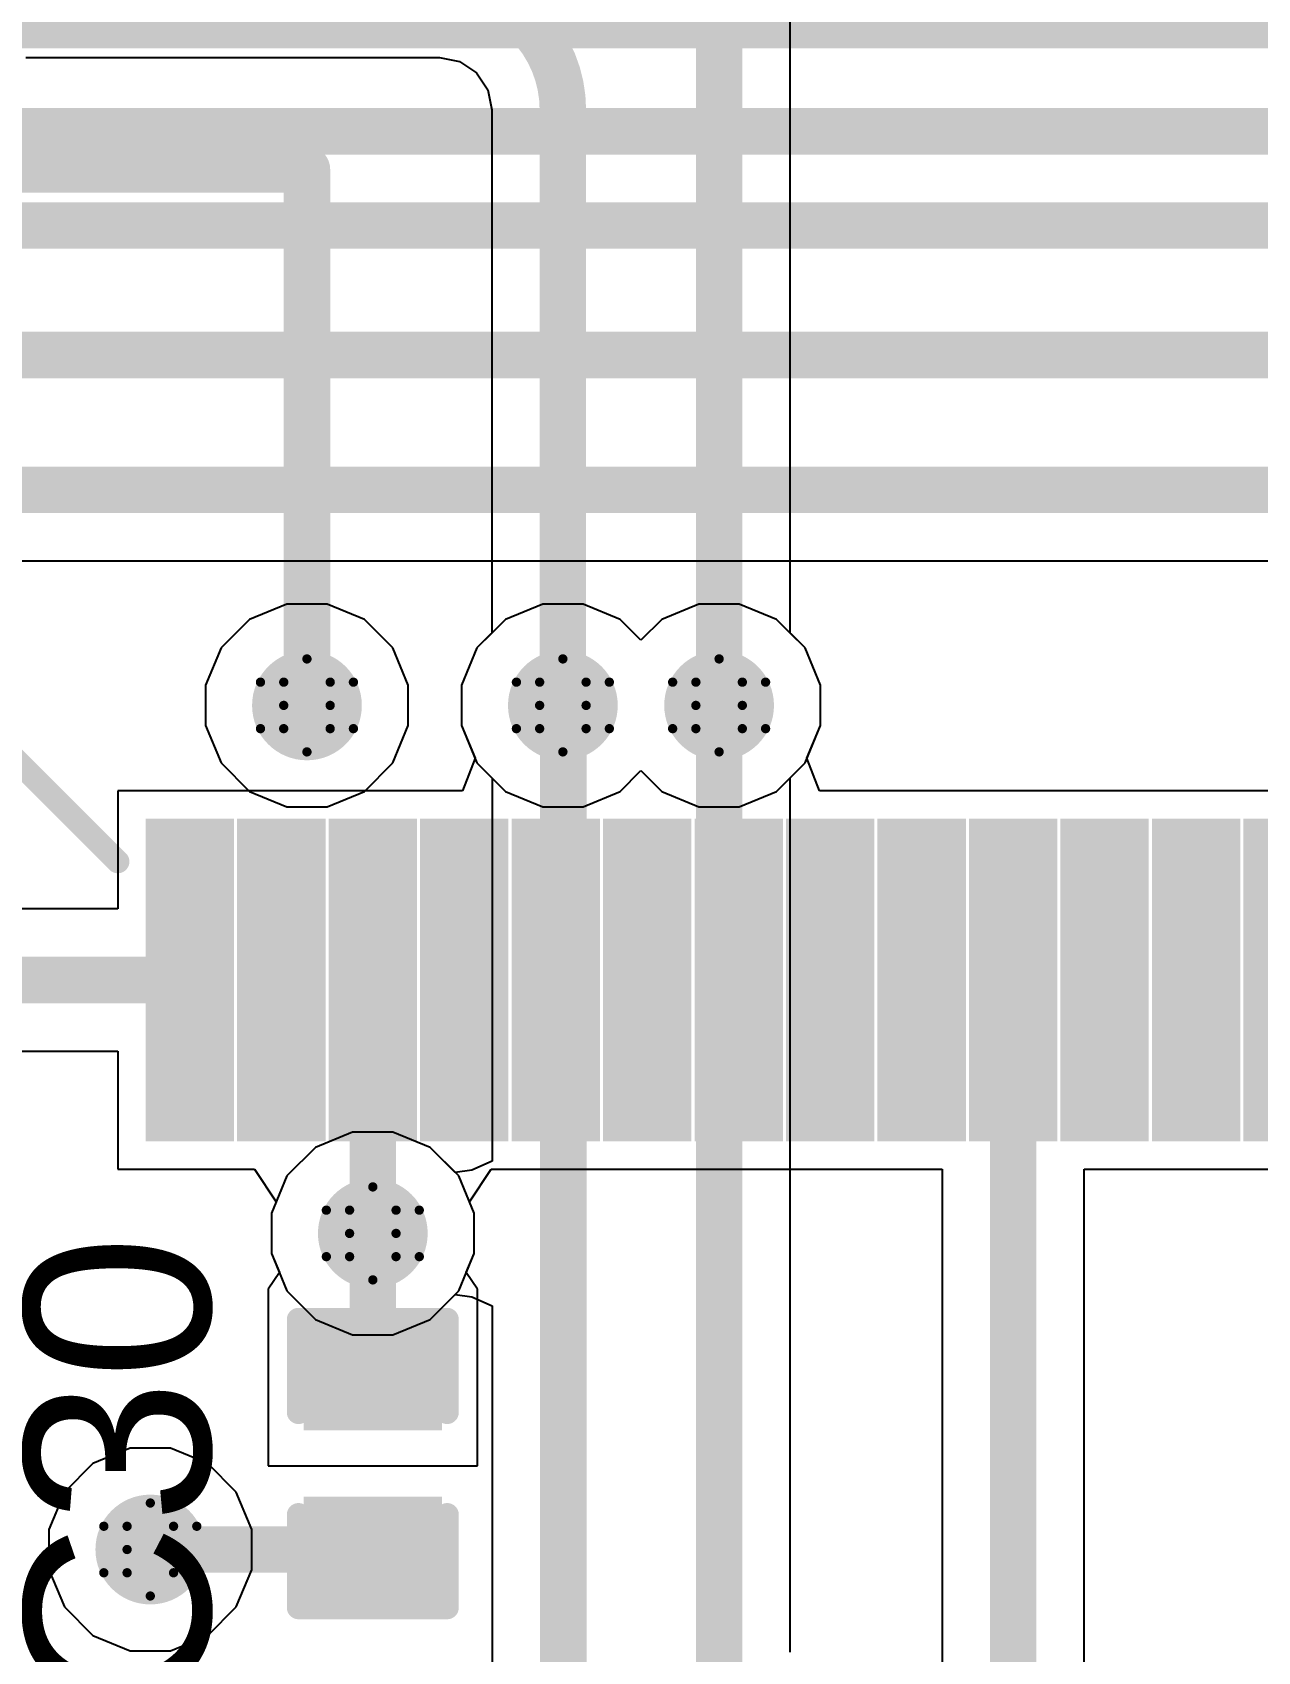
# Model space of a CAD drawing. Header units: inches. Extents: x 24 to 500, y 68 to 269.
# Drawn here: x 338.06 to 344.76, y 137.77 to 146.62 of the extents above; entities that cross this region are included whole.
import ezdxf

# ---------------------------------------------------------------- set-up
doc = ezdxf.new("R2010")
doc.units = ezdxf.units.IN
for name, color, linetype in [('Bottom Layer', 5, 'Continuous'), ('Drill Drawing', 1, 'Continuous'), ('Layer 1', 16, 'Continuous'), ('Layer 2', 76, 'Continuous'), ('Top Layer', 1, 'Continuous'), ('Top Overlay', 2, 'Continuous'), ('Top Paste', 8, 'Continuous'), ('Top Solder', 216, 'Continuous'), ('Via Holes', 16, 'Continuous')]:
    doc.layers.add(name, color=color, linetype=linetype)
doc.styles.add('Arial', font='', dxfattribs={"height": 0.2})
doc.styles.get('Arial').set_extended_font_data('Arial')

# ---------------------------------------------------------------- blocks, each defined once
blk = doc.blocks.new('LQFP_144_20_20__68')
at = {"layer": 'Top Layer'}
for points in [[(-8.88999492, -11.45998851), (-8.88999492, -9.89998909), (-8.60999548, -9.89998909), (-8.60999548, -11.45998851)], [(-8.390021319999999, -11.45998851), (-8.390021319999999, -9.89998909), (-8.11002188, -9.89998909), (-8.11002188, -11.45998851)], [(-7.88999692, -11.45998851), (-7.88999692, -9.89998909), (-7.60999748, -9.89998909), (-7.60999748, -11.45998851)], [(-7.390023319999999, -11.45998851), (-7.390023319999999, -9.89998909), (-7.11002388, -9.89998909), (-7.11002388, -11.45998851)], [(-6.889998919999999, -11.45998851), (-6.889998919999999, -9.89998909), (-6.609999479999999, -9.89998909), (-6.609999479999999, -11.45998851)], [(-6.38997452, -11.45998851), (-6.38997452, -9.89998909), (-6.10997508, -9.89998909), (-6.10997508, -11.45998851)], [(-5.890000919999999, -11.45998851), (-5.890000919999999, -9.89998909), (-5.61000148, -9.89998909), (-5.61000148, -11.45998851)], [(-5.389976519999999, -11.45998851), (-5.389976519999999, -9.89998909), (-5.10997708, -9.89998909), (-5.10997708, -11.45998851)], [(-4.89000292, -11.45998851), (-4.89000292, -9.89998909), (-4.61000348, -9.89998909), (-4.61000348, -11.45998851)], [(-4.38997852, -11.45998851), (-4.38997852, -9.89998909), (-4.10997908, -9.89998909), (-4.10997908, -11.45998851)], [(-3.89000492, -11.45998851), (-3.89000492, -9.89998909), (-3.61000548, -9.89998909), (-3.61000548, -11.45998851)], [(-3.389980519999999, -11.45998851), (-3.389980519999999, -9.89998909), (-3.10998108, -9.89998909), (-3.10998108, -11.45998851)]]:
    blk.add_hatch(color=1, dxfattribs=at).paths.add_polyline_path(points)
at = {"layer": 'Top Paste'}
for points in [[(-8.88999492, -11.45998851), (-8.88999492, -9.89998909), (-8.60999548, -9.89998909), (-8.60999548, -11.45998851)], [(-8.390021319999999, -11.45998851), (-8.390021319999999, -9.89998909), (-8.11002188, -9.89998909), (-8.11002188, -11.45998851)], [(-7.88999692, -11.45998851), (-7.88999692, -9.89998909), (-7.60999748, -9.89998909), (-7.60999748, -11.45998851)], [(-7.390023319999999, -11.45998851), (-7.390023319999999, -9.89998909), (-7.11002388, -9.89998909), (-7.11002388, -11.45998851)], [(-6.889998919999999, -11.45998851), (-6.889998919999999, -9.89998909), (-6.609999479999999, -9.89998909), (-6.609999479999999, -11.45998851)], [(-6.38997452, -11.45998851), (-6.38997452, -9.89998909), (-6.10997508, -9.89998909), (-6.10997508, -11.45998851)], [(-5.890000919999999, -11.45998851), (-5.890000919999999, -9.89998909), (-5.61000148, -9.89998909), (-5.61000148, -11.45998851)], [(-5.389976519999999, -11.45998851), (-5.389976519999999, -9.89998909), (-5.10997708, -9.89998909), (-5.10997708, -11.45998851)], [(-4.89000292, -11.45998851), (-4.89000292, -9.89998909), (-4.61000348, -9.89998909), (-4.61000348, -11.45998851)], [(-4.38997852, -11.45998851), (-4.38997852, -9.89998909), (-4.10997908, -9.89998909), (-4.10997908, -11.45998851)], [(-3.89000492, -11.45998851), (-3.89000492, -9.89998909), (-3.61000548, -9.89998909), (-3.61000548, -11.45998851)], [(-3.389980519999999, -11.45998851), (-3.389980519999999, -9.89998909), (-3.10998108, -9.89998909), (-3.10998108, -11.45998851)]]:
    blk.add_hatch(color=8, dxfattribs=at).paths.add_polyline_path(points)
at = {"layer": 'Top Solder'}
for points in [[(-8.991594919999999, -11.56158851), (-8.991594919999999, -9.798389089999999), (-8.508395479999999, -9.798389089999999), (-8.508395479999999, -11.56158851)], [(-8.49162132, -11.56158851), (-8.49162132, -9.798389089999999), (-8.00842188, -9.798389089999999), (-8.00842188, -11.56158851)], [(-7.99159692, -11.56158851), (-7.99159692, -9.798389089999999), (-7.508397479999999, -9.798389089999999), (-7.508397479999999, -11.56158851)], [(-7.491623319999999, -11.56158851), (-7.491623319999999, -9.798389089999999), (-7.00842388, -9.798389089999999), (-7.00842388, -11.56158851)], [(-6.991598919999999, -11.56158851), (-6.991598919999999, -9.798389089999999), (-6.50839948, -9.798389089999999), (-6.50839948, -11.56158851)], [(-6.49157452, -11.56158851), (-6.49157452, -9.798389089999999), (-6.00837508, -9.798389089999999), (-6.00837508, -11.56158851)], [(-5.99160092, -11.56158851), (-5.99160092, -9.798389089999999), (-5.50840148, -9.798389089999999), (-5.50840148, -11.56158851)], [(-5.49157652, -11.56158851), (-5.49157652, -9.798389089999999), (-5.00837708, -9.798389089999999), (-5.00837708, -11.56158851)], [(-4.991602919999999, -11.56158851), (-4.991602919999999, -9.798389089999999), (-4.508403479999999, -9.798389089999999), (-4.508403479999999, -11.56158851)], [(-4.49157852, -11.56158851), (-4.49157852, -9.798389089999999), (-4.00837908, -9.798389089999999), (-4.00837908, -11.56158851)], [(-3.99160492, -11.56158851), (-3.99160492, -9.798389089999999), (-3.50840548, -9.798389089999999), (-3.50840548, -11.56158851)], [(-3.49158052, -11.56158851), (-3.49158052, -9.798389089999999), (-3.00838108, -9.798389089999999), (-3.00838108, -11.56158851)], [(-2.99160692, -11.56158851), (-2.99160692, -9.798389089999999), (-2.50840748, -9.798389089999999), (-2.50840748, -11.56158851)]]:
    blk.add_hatch(color=216, dxfattribs=at).paths.add_polyline_path(points)
at = {"layer": 'Top Overlay'}
blk.add_lwpolyline([(-10.033, -9.143999999999998, 0.127, 0.127, 0), (-9.143999999999998, -10.033, 0.127, 0.127, 0)], format="xyseb", dxfattribs=at)
blk.add_lwpolyline([(-9.17575, -10.033, 0.0635, 0.0635, 1), (-9.11225, -10.033, 0.0635, 0.0635, 1)], format="xyseb", close=True, dxfattribs=at)
blk = doc.blocks.new('C___0402_247')
at = {"layer": 'Top Layer'}
for points in [[(-0.6985, -0.3175), (-0.6985, 0.3174999999999999), (-0.2413000000000001, 0.3175), (-0.2412999999999999, -0.3174999999999999)], [(0.2413025400000001, -0.3175), (0.2413025399999999, 0.3174999999999999), (0.6985025399999999, 0.3175), (0.6985025399999999, -0.3174999999999999)]]:
    blk.add_hatch(color=1, dxfattribs=at).paths.add_polyline_path(points)
at = {"layer": 'Top Paste'}
for points in [[(-0.6985, -0.3175), (-0.6985, 0.3174999999999999), (-0.2413000000000001, 0.3175), (-0.2412999999999999, -0.3174999999999999)], [(0.2413025400000001, -0.3175), (0.2413025399999999, 0.3174999999999999), (0.6985025399999999, 0.3175), (0.6985025399999999, -0.3174999999999999)]]:
    blk.add_hatch(color=8, dxfattribs=at).paths.add_polyline_path(points)
at = {"layer": 'Top Solder'}
for points in [[(-0.7584998799999999, -0.3774998800000001), (-0.7584998799999999, 0.3774998799999999), (-0.1813001200000001, 0.3774998800000001), (-0.1813001199999999, -0.3774998799999999)], [(0.1813026600000001, -0.3774998800000001), (0.1813026599999999, 0.3774998799999999), (0.75850242, 0.3774998800000001), (0.75850242, -0.3774998799999999)]]:
    blk.add_hatch(color=216, dxfattribs=at).paths.add_polyline_path(points)
at = {"layer": 'Top Overlay'}
for points in [[(-0.7874, -0.4064, 0.127, 0.127, 0), (-0.7874, 0.4064, 0.127, 0.127, 0)], [(-0.2794, 0.4064, 0.127, 0.127, 0), (-0.7874, 0.4064, 0.127, 0.127, 0)], [(0.7874, 0.4064, 0.127, 0.127, 0), (0.27940254, 0.40640254, 0.127, 0.127, 0)], [(0.7874, -0.4064, 0.127, 0.127, 0), (0.7874, 0.4064, 0.127, 0.127, 0)], [(-0.2794, -0.4064, 0.127, 0.127, 0), (-0.7874, -0.4064, 0.127, 0.127, 0)], [(0.27940254, -0.40640254, 0.127, 0.127, 0), (0.7874, -0.4064, 0.127, 0.127, 0)]]:
    blk.add_lwpolyline(points, format="xyseb", dxfattribs=at)
for points in [[(-0.8191499999999999, 0.4064, 0.0635, 0.0635, 1), (-0.7556499999999999, 0.4064, 0.0635, 0.0635, 1)], [(-0.8191499999999999, 0.4064, 0.0635, 0.0635, 1), (-0.7556499999999999, 0.4064, 0.0635, 0.0635, 1)], [(-0.31115, 0.4064, 0.0635, 0.0635, 1), (-0.24765, 0.4064, 0.0635, 0.0635, 1)], [(0.24765254, 0.40640254, 0.0635, 0.0635, 1), (0.31115254, 0.40640254, 0.0635, 0.0635, 1)], [(0.7556499999999999, 0.4064, 0.0635, 0.0635, 1), (0.8191499999999999, 0.4064, 0.0635, 0.0635, 1)], [(0.7556499999999999, 0.4064, 0.0635, 0.0635, 1), (0.8191499999999999, 0.4064, 0.0635, 0.0635, 1)], [(-0.8191499999999999, -0.4064, 0.0635, 0.0635, 1), (-0.7556499999999999, -0.4064, 0.0635, 0.0635, 1)], [(-0.8191499999999999, -0.4064, 0.0635, 0.0635, 1), (-0.7556499999999999, -0.4064, 0.0635, 0.0635, 1)], [(-0.31115, -0.4064, 0.0635, 0.0635, 1), (-0.24765, -0.4064, 0.0635, 0.0635, 1)], [(0.24765254, -0.40640254, 0.0635, 0.0635, 1), (0.31115254, -0.40640254, 0.0635, 0.0635, 1)], [(0.7556499999999999, -0.4064, 0.0635, 0.0635, 1), (0.8191499999999999, -0.4064, 0.0635, 0.0635, 1)], [(0.7556499999999999, -0.4064, 0.0635, 0.0635, 1), (0.8191499999999999, -0.4064, 0.0635, 0.0635, 1)]]:
    blk.add_lwpolyline(points, format="xyseb", close=True, dxfattribs=at)

msp = doc.modelspace()

# ---------------------------------------------------------------- hatches: boundary and pattern name
at = {"layer": 'Bottom Layer'}
h = msp.add_hatch(color=5, dxfattribs=at)
edge = h.paths.add_edge_path()
edge.add_arc((339.56517812, 142.94136512), 0.2999994, 0, 360)
h = msp.add_hatch(color=5, dxfattribs=at)
edge = h.paths.add_edge_path()
edge.add_arc((340.9640628, 142.94136512), 0.2999994, 0, 360)
h = msp.add_hatch(color=5, dxfattribs=at)
edge = h.paths.add_edge_path()
edge.add_arc((341.8180616, 142.94136512), 0.2999994, 0, 360)
h = msp.add_hatch(color=5, dxfattribs=at)
edge = h.paths.add_edge_path()
edge.add_arc((339.9252028, 140.05588448), 0.2999994, 0, 360)
h = msp.add_hatch(color=5, dxfattribs=at)
edge = h.paths.add_edge_path()
edge.add_arc((338.709, 138.3284), 0.2999994, 0, 360)
at = {"layer": 'Layer 1'}
h = msp.add_hatch(color=16, dxfattribs=at)
edge = h.paths.add_edge_path()
edge.add_arc((339.56517812, 142.94136512), 0.2999994, 0, 360)
h = msp.add_hatch(color=16, dxfattribs=at)
edge = h.paths.add_edge_path()
edge.add_arc((340.9640628, 142.94136512), 0.2999994, 0, 360)
h = msp.add_hatch(color=16, dxfattribs=at)
edge = h.paths.add_edge_path()
edge.add_arc((341.8180616, 142.94136512), 0.2999994, 0, 360)
h = msp.add_hatch(color=16, dxfattribs=at)
edge = h.paths.add_edge_path()
edge.add_arc((339.9252028, 140.05588448), 0.2999994, 0, 360)
h = msp.add_hatch(color=16, dxfattribs=at)
edge = h.paths.add_edge_path()
edge.add_arc((338.709, 138.3284), 0.2999994, 0, 360)
at = {"layer": 'Layer 2'}
h = msp.add_hatch(color=76, dxfattribs=at)
edge = h.paths.add_edge_path()
edge.add_arc((339.56517812, 142.94136512), 0.2999994, 0, 360)
h = msp.add_hatch(color=76, dxfattribs=at)
edge = h.paths.add_edge_path()
edge.add_arc((340.9640628, 142.94136512), 0.2999994, 0, 360)
h = msp.add_hatch(color=76, dxfattribs=at)
edge = h.paths.add_edge_path()
edge.add_arc((341.8180616, 142.94136512), 0.2999994, 0, 360)
h = msp.add_hatch(color=76, dxfattribs=at)
edge = h.paths.add_edge_path()
edge.add_arc((339.9252028, 140.05588448), 0.2999994, 0, 360)
h = msp.add_hatch(color=76, dxfattribs=at)
edge = h.paths.add_edge_path()
edge.add_arc((338.709, 138.3284), 0.2999994, 0, 360)
at = {"layer": 'Top Layer'}
h = msp.add_hatch(color=1, dxfattribs=at)
edge = h.paths.add_edge_path()
edge.add_arc((339.56517812, 142.94136512), 0.2999994, 0, 360)
h = msp.add_hatch(color=1, dxfattribs=at)
edge = h.paths.add_edge_path()
edge.add_arc((340.9640628, 142.94136512), 0.2999994, 0, 360)
h = msp.add_hatch(color=1, dxfattribs=at)
edge = h.paths.add_edge_path()
edge.add_arc((341.8180616, 142.94136512), 0.2999994, 0, 360)
h = msp.add_hatch(color=1, dxfattribs=at)
edge = h.paths.add_edge_path()
edge.add_arc((339.9252028, 140.05588448), 0.2999994, 0, 360)
h = msp.add_hatch(color=1, dxfattribs=at)
edge = h.paths.add_edge_path()
edge.add_arc((338.709, 138.3284), 0.2999994, 0, 360)
at = {"layer": 'Via Holes'}
h = msp.add_hatch(color=7, dxfattribs=at)
edge = h.paths.add_edge_path()
edge.add_arc((339.56517812, 142.94136512), 0.1499997, 0, 360)
h = msp.add_hatch(color=7, dxfattribs=at)
edge = h.paths.add_edge_path()
edge.add_arc((340.9640628, 142.94136512), 0.1499997, 0, 360)
h = msp.add_hatch(color=7, dxfattribs=at)
edge = h.paths.add_edge_path()
edge.add_arc((341.8180616, 142.94136512), 0.1499997, 0, 360)
h = msp.add_hatch(color=7, dxfattribs=at)
edge = h.paths.add_edge_path()
edge.add_arc((339.9252028, 140.05588448), 0.1499997, 0, 360)
h = msp.add_hatch(color=7, dxfattribs=at)
edge = h.paths.add_edge_path()
edge.add_arc((338.709, 138.3284), 0.1499997, 0, 360)

# ---------------------------------------------------------------- linework, layer by layer
at = {"layer": 'Bottom Layer'}
for p, q in [((330.65519848, 143.73113494), (345.89730922, 143.73113494)), ((340.8538649, 143.49536452), (340.65024834, 143.41102382)), ((341.0742607, 143.49536452), (340.8538649, 143.49536452)), ((341.27787726, 143.41102382), (341.0742607, 143.49536452)), ((341.7078637, 143.49536452), (341.50424714, 143.41102382)), ((341.9282595, 143.49536452), (341.7078637, 143.49536452)), ((342.13187606, 143.41102382), (341.9282595, 143.49536452)), ((340.65024834, 143.41102382), (340.4944041, 143.25517958)), ((341.3910622, 143.29783888), (341.27787726, 143.41102382)), ((341.50424714, 143.41102382), (341.3910622, 143.29783888)), ((342.2877203, 143.25517958), (342.13187606, 143.41102382)), ((340.4944041, 143.25517958), (340.4100634, 143.05156302)), ((342.372061, 143.05156302), (342.2877203, 143.25517958)), ((340.4100634, 143.05156302), (340.4100634, 142.83116722)), ((342.372061, 142.83116722), (342.372061, 143.05156302)), ((340.4100634, 142.83116722), (340.4944041, 142.62755066)), ((342.2877203, 142.62755066), (342.372061, 142.83116722)), ((340.4944041, 142.62755066), (340.5783663399999, 142.54358842)), ((342.20652666, 142.54635702), (342.2877203, 142.62755066)), ((340.5783663399999, 142.54358842), (340.5783663399999, 140.45142598)), ((342.20652666, 137.76658756), (342.20652666, 142.54635702)), ((339.8150049, 140.60988388), (339.61138834, 140.52554318)), ((340.0354007, 140.60988388), (339.8150049, 140.60988388)), ((340.23901726, 140.52554318), (340.0354007, 140.60988388)), ((339.61138834, 140.52554318), (339.4555441, 140.36969894)), ((340.375367, 140.38919344), (340.23901726, 140.52554318)), ((340.5783663399999, 140.45142598), (340.4663879, 140.40155562)), ((339.4555441, 140.36969894), (339.3712034, 140.16608238)), ((340.4663879, 140.40155562), (340.375367, 140.38919344)), ((339.3712034, 140.16608238), (339.3712034, 139.94568658)), ((339.3712034, 139.94568658), (339.4555441, 139.74207002)), ((339.4555441, 139.74207002), (339.61138834, 139.58622578)), ((340.23901726, 139.58622578), (340.375367, 139.72257552)), ((340.375367, 139.72257552), (340.4663879, 139.71021334)), ((340.4663879, 139.71021334), (340.5783663399999, 139.66034298)), ((340.5783663399999, 139.66034298), (340.5783663399999, 131.9134395)), ((339.61138834, 139.58622578), (339.8150049, 139.50188508)), ((340.0354007, 139.50188508), (340.23901726, 139.58622578)), ((339.8150049, 139.50188508), (340.0354007, 139.50188508))]:
    msp.add_line(p, q, dxfattribs=at)
for points in [[(325.8539177599999, 146.6590412, 0.254, 0.254, 0), (347.0316655999999, 146.6590412, 0.254, 0.254, 0)], [(326.58538696, 146.07838704, 0.254, 0.254, 0), (347.7820222399999, 146.07838704, 0.254, 0.254, 0)], [(328.69424736, 145.56397608, 0.254, 0.254, 0), (355.4352555999999, 145.56397608, 0.254, 0.254, 0)], [(329.56887096, 144.8562, 0.254, 0.254, 0), (354.4062, 144.8562, 0.254, 0.254, 0)], [(330.65519848, 144.1196, 0.254, 0.254, 0), (356.33176384, 144.1196, 0.254, 0.254, 0)], [(340.9640628, 142.94136512, 0.254, 0.254, 0), (340.9668314, 142.93859652, 0.254, 0.254, 0)], [(340.9668314, 131.5239686, 0.254, 0.254, 0), (340.9668314, 142.93859652, 0.254, 0.254, 0)], [(341.8180616, 134.2672448, 0.254, 0.254, 0), (341.8180616, 142.94136512, 0.254, 0.254, 0)]]:
    msp.add_lwpolyline(points, format="xyseb", dxfattribs=at)
for points in [[(340.9005628, 142.94136512, 0.127, 0.127, 1), (341.0275628, 142.94136512, 0.127, 0.127, 1)], [(340.9033314, 142.93859652, 0.127, 0.127, 1), (341.0303314, 142.93859652, 0.127, 0.127, 1)], [(340.9033314, 142.93859652, 0.127, 0.127, 1), (341.0303314, 142.93859652, 0.127, 0.127, 1)], [(341.7545616, 142.94136512, 0.127, 0.127, 1), (341.8815616, 142.94136512, 0.127, 0.127, 1)]]:
    msp.add_lwpolyline(points, format="xyseb", close=True, dxfattribs=at)
at = {"layer": 'Drill Drawing'}
for points in [[(339.43817812, 143.06836512, 0.0508, 0.0508, 0), (339.56517812, 143.19536512, 0.0508, 0.0508, 0)], [(339.56517812, 143.19536512, 0.0508, 0.0508, 0), (339.69217812, 143.06836512, 0.0508, 0.0508, 0)], [(340.8370628, 143.06836512, 0.0508, 0.0508, 0), (340.9640628, 143.19536512, 0.0508, 0.0508, 0)], [(340.9640628, 143.19536512, 0.0508, 0.0508, 0), (341.0910628, 143.06836512, 0.0508, 0.0508, 0)], [(341.6910616, 143.06836512, 0.0508, 0.0508, 0), (341.8180616, 143.19536512, 0.0508, 0.0508, 0)], [(341.8180616, 143.19536512, 0.0508, 0.0508, 0), (341.9450616, 143.06836512, 0.0508, 0.0508, 0)], [(339.31117812, 143.06836512, 0.0508, 0.0508, 0), (339.43817812, 142.94136512, 0.0508, 0.0508, 0)], [(339.31117812, 143.06836512, 0.0508, 0.0508, 0), (339.43817812, 143.06836512, 0.0508, 0.0508, 0)], [(339.69217812, 143.06836512, 0.0508, 0.0508, 0), (339.81917812, 143.06836512, 0.0508, 0.0508, 0)], [(339.69217812, 142.94136512, 0.0508, 0.0508, 0), (339.81917812, 143.06836512, 0.0508, 0.0508, 0)], [(340.7100627999999, 143.06836512, 0.0508, 0.0508, 0), (340.8370628, 142.94136512, 0.0508, 0.0508, 0)], [(340.7100627999999, 143.06836512, 0.0508, 0.0508, 0), (340.8370628, 143.06836512, 0.0508, 0.0508, 0)], [(341.0910628, 143.06836512, 0.0508, 0.0508, 0), (341.2180628, 143.06836512, 0.0508, 0.0508, 0)], [(341.0910628, 142.94136512, 0.0508, 0.0508, 0), (341.2180628, 143.06836512, 0.0508, 0.0508, 0)], [(341.5640616, 143.06836512, 0.0508, 0.0508, 0), (341.6910616, 142.94136512, 0.0508, 0.0508, 0)], [(341.5640616, 143.06836512, 0.0508, 0.0508, 0), (341.6910616, 143.06836512, 0.0508, 0.0508, 0)], [(341.9450616, 143.06836512, 0.0508, 0.0508, 0), (342.0720616, 143.06836512, 0.0508, 0.0508, 0)], [(341.9450616, 142.94136512, 0.0508, 0.0508, 0), (342.0720616, 143.06836512, 0.0508, 0.0508, 0)], [(339.31117812, 142.81436512, 0.0508, 0.0508, 0), (339.43817812, 142.94136512, 0.0508, 0.0508, 0)], [(339.69217812, 142.94136512, 0.0508, 0.0508, 0), (339.81917812, 142.81436512, 0.0508, 0.0508, 0)], [(340.7100627999999, 142.81436512, 0.0508, 0.0508, 0), (340.8370628, 142.94136512, 0.0508, 0.0508, 0)], [(341.0910628, 142.94136512, 0.0508, 0.0508, 0), (341.2180628, 142.81436512, 0.0508, 0.0508, 0)], [(341.5640616, 142.81436512, 0.0508, 0.0508, 0), (341.6910616, 142.94136512, 0.0508, 0.0508, 0)], [(341.9450616, 142.94136512, 0.0508, 0.0508, 0), (342.0720616, 142.81436512, 0.0508, 0.0508, 0)], [(339.31117812, 142.81436512, 0.0508, 0.0508, 0), (339.43817812, 142.81436512, 0.0508, 0.0508, 0)], [(339.43817812, 142.81436512, 0.0508, 0.0508, 0), (339.56517812, 142.68736512, 0.0508, 0.0508, 0)], [(339.56517812, 142.68736512, 0.0508, 0.0508, 0), (339.69217812, 142.81436512, 0.0508, 0.0508, 0)], [(339.69217812, 142.81436512, 0.0508, 0.0508, 0), (339.81917812, 142.81436512, 0.0508, 0.0508, 0)], [(340.7100627999999, 142.81436512, 0.0508, 0.0508, 0), (340.8370628, 142.81436512, 0.0508, 0.0508, 0)], [(340.8370628, 142.81436512, 0.0508, 0.0508, 0), (340.9640628, 142.68736512, 0.0508, 0.0508, 0)], [(340.9640628, 142.68736512, 0.0508, 0.0508, 0), (341.0910628, 142.81436512, 0.0508, 0.0508, 0)], [(341.0910628, 142.81436512, 0.0508, 0.0508, 0), (341.2180628, 142.81436512, 0.0508, 0.0508, 0)], [(341.5640616, 142.81436512, 0.0508, 0.0508, 0), (341.6910616, 142.81436512, 0.0508, 0.0508, 0)], [(341.6910616, 142.81436512, 0.0508, 0.0508, 0), (341.8180616, 142.68736512, 0.0508, 0.0508, 0)], [(341.8180616, 142.68736512, 0.0508, 0.0508, 0), (341.9450616, 142.81436512, 0.0508, 0.0508, 0)], [(341.9450616, 142.81436512, 0.0508, 0.0508, 0), (342.0720616, 142.81436512, 0.0508, 0.0508, 0)], [(339.7982028, 140.18288448, 0.0508, 0.0508, 0), (339.9252028, 140.30988448, 0.0508, 0.0508, 0)], [(339.9252028, 140.30988448, 0.0508, 0.0508, 0), (340.0522028, 140.18288448, 0.0508, 0.0508, 0)], [(339.6712028, 140.18288448, 0.0508, 0.0508, 0), (339.7982028, 140.05588448, 0.0508, 0.0508, 0)], [(339.6712028, 140.18288448, 0.0508, 0.0508, 0), (339.7982028, 140.18288448, 0.0508, 0.0508, 0)], [(340.0522028, 140.18288448, 0.0508, 0.0508, 0), (340.1792028, 140.18288448, 0.0508, 0.0508, 0)], [(340.0522028, 140.05588448, 0.0508, 0.0508, 0), (340.1792028, 140.18288448, 0.0508, 0.0508, 0)], [(339.6712028, 139.92888448, 0.0508, 0.0508, 0), (339.7982028, 140.05588448, 0.0508, 0.0508, 0)], [(340.0522028, 140.05588448, 0.0508, 0.0508, 0), (340.1792028, 139.92888448, 0.0508, 0.0508, 0)], [(339.6712028, 139.92888448, 0.0508, 0.0508, 0), (339.7982028, 139.92888448, 0.0508, 0.0508, 0)], [(339.7982028, 139.92888448, 0.0508, 0.0508, 0), (339.9252028, 139.80188448, 0.0508, 0.0508, 0)], [(339.9252028, 139.80188448, 0.0508, 0.0508, 0), (340.0522028, 139.92888448, 0.0508, 0.0508, 0)], [(340.0522028, 139.92888448, 0.0508, 0.0508, 0), (340.1792028, 139.92888448, 0.0508, 0.0508, 0)], [(338.582, 138.4554, 0.0508, 0.0508, 0), (338.709, 138.5824, 0.0508, 0.0508, 0)], [(338.709, 138.5824, 0.0508, 0.0508, 0), (338.836, 138.4554, 0.0508, 0.0508, 0)], [(338.455, 138.4554, 0.0508, 0.0508, 0), (338.582, 138.3284, 0.0508, 0.0508, 0)], [(338.455, 138.4554, 0.0508, 0.0508, 0), (338.582, 138.4554, 0.0508, 0.0508, 0)], [(338.836, 138.4554, 0.0508, 0.0508, 0), (338.963, 138.4554, 0.0508, 0.0508, 0)], [(338.836, 138.3284, 0.0508, 0.0508, 0), (338.963, 138.4554, 0.0508, 0.0508, 0)], [(338.455, 138.2014, 0.0508, 0.0508, 0), (338.582, 138.3284, 0.0508, 0.0508, 0)], [(338.836, 138.3284, 0.0508, 0.0508, 0), (338.963, 138.2014, 0.0508, 0.0508, 0)], [(338.455, 138.2014, 0.0508, 0.0508, 0), (338.582, 138.2014, 0.0508, 0.0508, 0)], [(338.582, 138.2014, 0.0508, 0.0508, 0), (338.709, 138.0744, 0.0508, 0.0508, 0)], [(338.709, 138.0744, 0.0508, 0.0508, 0), (338.836, 138.2014, 0.0508, 0.0508, 0)], [(338.836, 138.2014, 0.0508, 0.0508, 0), (338.963, 138.2014, 0.0508, 0.0508, 0)]]:
    msp.add_lwpolyline(points, format="xyseb", dxfattribs=at)
for points in [[(339.55247812, 143.19536512, 0.0254, 0.0254, 1), (339.57787812, 143.19536512, 0.0254, 0.0254, 1)], [(339.55247812, 143.19536512, 0.0254, 0.0254, 1), (339.57787812, 143.19536512, 0.0254, 0.0254, 1)], [(340.9513628, 143.19536512, 0.0254, 0.0254, 1), (340.9767628, 143.19536512, 0.0254, 0.0254, 1)], [(340.9513628, 143.19536512, 0.0254, 0.0254, 1), (340.9767628, 143.19536512, 0.0254, 0.0254, 1)], [(341.8053616, 143.19536512, 0.0254, 0.0254, 1), (341.8307616, 143.19536512, 0.0254, 0.0254, 1)], [(341.8053616, 143.19536512, 0.0254, 0.0254, 1), (341.8307616, 143.19536512, 0.0254, 0.0254, 1)], [(339.29847812, 143.06836512, 0.0254, 0.0254, 1), (339.32387812, 143.06836512, 0.0254, 0.0254, 1)], [(339.29847812, 143.06836512, 0.0254, 0.0254, 1), (339.32387812, 143.06836512, 0.0254, 0.0254, 1)], [(339.42547812, 143.06836512, 0.0254, 0.0254, 1), (339.45087812, 143.06836512, 0.0254, 0.0254, 1)], [(339.42547812, 143.06836512, 0.0254, 0.0254, 1), (339.45087812, 143.06836512, 0.0254, 0.0254, 1)], [(339.6794781199999, 143.06836512, 0.0254, 0.0254, 1), (339.70487812, 143.06836512, 0.0254, 0.0254, 1)], [(339.6794781199999, 143.06836512, 0.0254, 0.0254, 1), (339.70487812, 143.06836512, 0.0254, 0.0254, 1)], [(339.80647812, 143.06836512, 0.0254, 0.0254, 1), (339.83187812, 143.06836512, 0.0254, 0.0254, 1)], [(339.80647812, 143.06836512, 0.0254, 0.0254, 1), (339.83187812, 143.06836512, 0.0254, 0.0254, 1)], [(340.6973628, 143.06836512, 0.0254, 0.0254, 1), (340.7227628, 143.06836512, 0.0254, 0.0254, 1)], [(340.6973628, 143.06836512, 0.0254, 0.0254, 1), (340.7227628, 143.06836512, 0.0254, 0.0254, 1)], [(340.8243628, 143.06836512, 0.0254, 0.0254, 1), (340.8497628, 143.06836512, 0.0254, 0.0254, 1)], [(340.8243628, 143.06836512, 0.0254, 0.0254, 1), (340.8497628, 143.06836512, 0.0254, 0.0254, 1)], [(341.0783628, 143.06836512, 0.0254, 0.0254, 1), (341.1037628, 143.06836512, 0.0254, 0.0254, 1)], [(341.0783628, 143.06836512, 0.0254, 0.0254, 1), (341.1037628, 143.06836512, 0.0254, 0.0254, 1)], [(341.2053628, 143.06836512, 0.0254, 0.0254, 1), (341.2307628, 143.06836512, 0.0254, 0.0254, 1)], [(341.2053628, 143.06836512, 0.0254, 0.0254, 1), (341.2307628, 143.06836512, 0.0254, 0.0254, 1)], [(341.5513616, 143.06836512, 0.0254, 0.0254, 1), (341.5767615999999, 143.06836512, 0.0254, 0.0254, 1)], [(341.5513616, 143.06836512, 0.0254, 0.0254, 1), (341.5767615999999, 143.06836512, 0.0254, 0.0254, 1)], [(341.6783616, 143.06836512, 0.0254, 0.0254, 1), (341.7037616, 143.06836512, 0.0254, 0.0254, 1)], [(341.6783616, 143.06836512, 0.0254, 0.0254, 1), (341.7037616, 143.06836512, 0.0254, 0.0254, 1)], [(341.9323616, 143.06836512, 0.0254, 0.0254, 1), (341.9577616, 143.06836512, 0.0254, 0.0254, 1)], [(341.9323616, 143.06836512, 0.0254, 0.0254, 1), (341.9577616, 143.06836512, 0.0254, 0.0254, 1)], [(342.0593616, 143.06836512, 0.0254, 0.0254, 1), (342.0847616, 143.06836512, 0.0254, 0.0254, 1)], [(342.0593616, 143.06836512, 0.0254, 0.0254, 1), (342.0847616, 143.06836512, 0.0254, 0.0254, 1)], [(339.42547812, 142.94136512, 0.0254, 0.0254, 1), (339.45087812, 142.94136512, 0.0254, 0.0254, 1)], [(339.42547812, 142.94136512, 0.0254, 0.0254, 1), (339.45087812, 142.94136512, 0.0254, 0.0254, 1)], [(339.6794781199999, 142.94136512, 0.0254, 0.0254, 1), (339.70487812, 142.94136512, 0.0254, 0.0254, 1)], [(339.6794781199999, 142.94136512, 0.0254, 0.0254, 1), (339.70487812, 142.94136512, 0.0254, 0.0254, 1)], [(340.8243628, 142.94136512, 0.0254, 0.0254, 1), (340.8497628, 142.94136512, 0.0254, 0.0254, 1)], [(340.8243628, 142.94136512, 0.0254, 0.0254, 1), (340.8497628, 142.94136512, 0.0254, 0.0254, 1)], [(341.0783628, 142.94136512, 0.0254, 0.0254, 1), (341.1037628, 142.94136512, 0.0254, 0.0254, 1)], [(341.0783628, 142.94136512, 0.0254, 0.0254, 1), (341.1037628, 142.94136512, 0.0254, 0.0254, 1)], [(341.6783616, 142.94136512, 0.0254, 0.0254, 1), (341.7037616, 142.94136512, 0.0254, 0.0254, 1)], [(341.6783616, 142.94136512, 0.0254, 0.0254, 1), (341.7037616, 142.94136512, 0.0254, 0.0254, 1)], [(341.9323616, 142.94136512, 0.0254, 0.0254, 1), (341.9577616, 142.94136512, 0.0254, 0.0254, 1)], [(341.9323616, 142.94136512, 0.0254, 0.0254, 1), (341.9577616, 142.94136512, 0.0254, 0.0254, 1)], [(339.29847812, 142.81436512, 0.0254, 0.0254, 1), (339.32387812, 142.81436512, 0.0254, 0.0254, 1)], [(339.29847812, 142.81436512, 0.0254, 0.0254, 1), (339.32387812, 142.81436512, 0.0254, 0.0254, 1)], [(339.42547812, 142.81436512, 0.0254, 0.0254, 1), (339.45087812, 142.81436512, 0.0254, 0.0254, 1)], [(339.42547812, 142.81436512, 0.0254, 0.0254, 1), (339.45087812, 142.81436512, 0.0254, 0.0254, 1)], [(339.6794781199999, 142.81436512, 0.0254, 0.0254, 1), (339.70487812, 142.81436512, 0.0254, 0.0254, 1)], [(339.6794781199999, 142.81436512, 0.0254, 0.0254, 1), (339.70487812, 142.81436512, 0.0254, 0.0254, 1)], [(339.80647812, 142.81436512, 0.0254, 0.0254, 1), (339.83187812, 142.81436512, 0.0254, 0.0254, 1)], [(339.80647812, 142.81436512, 0.0254, 0.0254, 1), (339.83187812, 142.81436512, 0.0254, 0.0254, 1)], [(340.6973628, 142.81436512, 0.0254, 0.0254, 1), (340.7227628, 142.81436512, 0.0254, 0.0254, 1)], [(340.6973628, 142.81436512, 0.0254, 0.0254, 1), (340.7227628, 142.81436512, 0.0254, 0.0254, 1)], [(340.8243628, 142.81436512, 0.0254, 0.0254, 1), (340.8497628, 142.81436512, 0.0254, 0.0254, 1)], [(340.8243628, 142.81436512, 0.0254, 0.0254, 1), (340.8497628, 142.81436512, 0.0254, 0.0254, 1)], [(341.0783628, 142.81436512, 0.0254, 0.0254, 1), (341.1037628, 142.81436512, 0.0254, 0.0254, 1)], [(341.0783628, 142.81436512, 0.0254, 0.0254, 1), (341.1037628, 142.81436512, 0.0254, 0.0254, 1)], [(341.2053628, 142.81436512, 0.0254, 0.0254, 1), (341.2307628, 142.81436512, 0.0254, 0.0254, 1)], [(341.2053628, 142.81436512, 0.0254, 0.0254, 1), (341.2307628, 142.81436512, 0.0254, 0.0254, 1)], [(341.5513616, 142.81436512, 0.0254, 0.0254, 1), (341.5767615999999, 142.81436512, 0.0254, 0.0254, 1)], [(341.5513616, 142.81436512, 0.0254, 0.0254, 1), (341.5767615999999, 142.81436512, 0.0254, 0.0254, 1)], [(341.6783616, 142.81436512, 0.0254, 0.0254, 1), (341.7037616, 142.81436512, 0.0254, 0.0254, 1)], [(341.6783616, 142.81436512, 0.0254, 0.0254, 1), (341.7037616, 142.81436512, 0.0254, 0.0254, 1)], [(341.9323616, 142.81436512, 0.0254, 0.0254, 1), (341.9577616, 142.81436512, 0.0254, 0.0254, 1)], [(341.9323616, 142.81436512, 0.0254, 0.0254, 1), (341.9577616, 142.81436512, 0.0254, 0.0254, 1)], [(342.0593616, 142.81436512, 0.0254, 0.0254, 1), (342.0847616, 142.81436512, 0.0254, 0.0254, 1)], [(342.0593616, 142.81436512, 0.0254, 0.0254, 1), (342.0847616, 142.81436512, 0.0254, 0.0254, 1)], [(339.55247812, 142.68736512, 0.0254, 0.0254, 1), (339.57787812, 142.68736512, 0.0254, 0.0254, 1)], [(339.55247812, 142.68736512, 0.0254, 0.0254, 1), (339.57787812, 142.68736512, 0.0254, 0.0254, 1)], [(340.9513628, 142.68736512, 0.0254, 0.0254, 1), (340.9767628, 142.68736512, 0.0254, 0.0254, 1)], [(340.9513628, 142.68736512, 0.0254, 0.0254, 1), (340.9767628, 142.68736512, 0.0254, 0.0254, 1)], [(341.8053616, 142.68736512, 0.0254, 0.0254, 1), (341.8307616, 142.68736512, 0.0254, 0.0254, 1)], [(341.8053616, 142.68736512, 0.0254, 0.0254, 1), (341.8307616, 142.68736512, 0.0254, 0.0254, 1)], [(339.9125028, 140.30988448, 0.0254, 0.0254, 1), (339.9379028, 140.30988448, 0.0254, 0.0254, 1)], [(339.9125028, 140.30988448, 0.0254, 0.0254, 1), (339.9379028, 140.30988448, 0.0254, 0.0254, 1)], [(339.6585028, 140.18288448, 0.0254, 0.0254, 1), (339.6839027999999, 140.18288448, 0.0254, 0.0254, 1)], [(339.6585028, 140.18288448, 0.0254, 0.0254, 1), (339.6839027999999, 140.18288448, 0.0254, 0.0254, 1)], [(339.7855028, 140.18288448, 0.0254, 0.0254, 1), (339.8109028, 140.18288448, 0.0254, 0.0254, 1)], [(339.7855028, 140.18288448, 0.0254, 0.0254, 1), (339.8109028, 140.18288448, 0.0254, 0.0254, 1)], [(340.0395028, 140.18288448, 0.0254, 0.0254, 1), (340.0649028, 140.18288448, 0.0254, 0.0254, 1)], [(340.0395028, 140.18288448, 0.0254, 0.0254, 1), (340.0649028, 140.18288448, 0.0254, 0.0254, 1)], [(340.1665028, 140.18288448, 0.0254, 0.0254, 1), (340.1919028, 140.18288448, 0.0254, 0.0254, 1)], [(340.1665028, 140.18288448, 0.0254, 0.0254, 1), (340.1919028, 140.18288448, 0.0254, 0.0254, 1)], [(339.7855028, 140.05588448, 0.0254, 0.0254, 1), (339.8109028, 140.05588448, 0.0254, 0.0254, 1)], [(339.7855028, 140.05588448, 0.0254, 0.0254, 1), (339.8109028, 140.05588448, 0.0254, 0.0254, 1)], [(340.0395028, 140.05588448, 0.0254, 0.0254, 1), (340.0649028, 140.05588448, 0.0254, 0.0254, 1)], [(340.0395028, 140.05588448, 0.0254, 0.0254, 1), (340.0649028, 140.05588448, 0.0254, 0.0254, 1)], [(339.6585028, 139.92888448, 0.0254, 0.0254, 1), (339.6839027999999, 139.92888448, 0.0254, 0.0254, 1)], [(339.6585028, 139.92888448, 0.0254, 0.0254, 1), (339.6839027999999, 139.92888448, 0.0254, 0.0254, 1)], [(339.7855028, 139.92888448, 0.0254, 0.0254, 1), (339.8109028, 139.92888448, 0.0254, 0.0254, 1)], [(339.7855028, 139.92888448, 0.0254, 0.0254, 1), (339.8109028, 139.92888448, 0.0254, 0.0254, 1)], [(340.0395028, 139.92888448, 0.0254, 0.0254, 1), (340.0649028, 139.92888448, 0.0254, 0.0254, 1)], [(340.0395028, 139.92888448, 0.0254, 0.0254, 1), (340.0649028, 139.92888448, 0.0254, 0.0254, 1)], [(340.1665028, 139.92888448, 0.0254, 0.0254, 1), (340.1919028, 139.92888448, 0.0254, 0.0254, 1)], [(340.1665028, 139.92888448, 0.0254, 0.0254, 1), (340.1919028, 139.92888448, 0.0254, 0.0254, 1)], [(339.9125028, 139.80188448, 0.0254, 0.0254, 1), (339.9379028, 139.80188448, 0.0254, 0.0254, 1)], [(339.9125028, 139.80188448, 0.0254, 0.0254, 1), (339.9379028, 139.80188448, 0.0254, 0.0254, 1)], [(338.6963, 138.5824, 0.0254, 0.0254, 1), (338.7217, 138.5824, 0.0254, 0.0254, 1)], [(338.6963, 138.5824, 0.0254, 0.0254, 1), (338.7217, 138.5824, 0.0254, 0.0254, 1)], [(338.4423, 138.4554, 0.0254, 0.0254, 1), (338.4677, 138.4554, 0.0254, 0.0254, 1)], [(338.4423, 138.4554, 0.0254, 0.0254, 1), (338.4677, 138.4554, 0.0254, 0.0254, 1)], [(338.5692999999999, 138.4554, 0.0254, 0.0254, 1), (338.5947, 138.4554, 0.0254, 0.0254, 1)], [(338.5692999999999, 138.4554, 0.0254, 0.0254, 1), (338.5947, 138.4554, 0.0254, 0.0254, 1)], [(338.8233, 138.4554, 0.0254, 0.0254, 1), (338.8487, 138.4554, 0.0254, 0.0254, 1)], [(338.8233, 138.4554, 0.0254, 0.0254, 1), (338.8487, 138.4554, 0.0254, 0.0254, 1)], [(338.9503, 138.4554, 0.0254, 0.0254, 1), (338.9757, 138.4554, 0.0254, 0.0254, 1)], [(338.9503, 138.4554, 0.0254, 0.0254, 1), (338.9757, 138.4554, 0.0254, 0.0254, 1)], [(338.5692999999999, 138.3284, 0.0254, 0.0254, 1), (338.5947, 138.3284, 0.0254, 0.0254, 1)], [(338.5692999999999, 138.3284, 0.0254, 0.0254, 1), (338.5947, 138.3284, 0.0254, 0.0254, 1)], [(338.8233, 138.3284, 0.0254, 0.0254, 1), (338.8487, 138.3284, 0.0254, 0.0254, 1)], [(338.8233, 138.3284, 0.0254, 0.0254, 1), (338.8487, 138.3284, 0.0254, 0.0254, 1)], [(338.4423, 138.2014, 0.0254, 0.0254, 1), (338.4677, 138.2014, 0.0254, 0.0254, 1)], [(338.4423, 138.2014, 0.0254, 0.0254, 1), (338.4677, 138.2014, 0.0254, 0.0254, 1)], [(338.5692999999999, 138.2014, 0.0254, 0.0254, 1), (338.5947, 138.2014, 0.0254, 0.0254, 1)], [(338.5692999999999, 138.2014, 0.0254, 0.0254, 1), (338.5947, 138.2014, 0.0254, 0.0254, 1)], [(338.8233, 138.2014, 0.0254, 0.0254, 1), (338.8487, 138.2014, 0.0254, 0.0254, 1)], [(338.8233, 138.2014, 0.0254, 0.0254, 1), (338.8487, 138.2014, 0.0254, 0.0254, 1)], [(338.9503, 138.2014, 0.0254, 0.0254, 1), (338.9757, 138.2014, 0.0254, 0.0254, 1)], [(338.9503, 138.2014, 0.0254, 0.0254, 1), (338.9757, 138.2014, 0.0254, 0.0254, 1)], [(338.6963, 138.0744, 0.0254, 0.0254, 1), (338.7217, 138.0744, 0.0254, 0.0254, 1)], [(338.6963, 138.0744, 0.0254, 0.0254, 1), (338.7217, 138.0744, 0.0254, 0.0254, 1)]]:
    msp.add_lwpolyline(points, format="xyseb", close=True, dxfattribs=at)
at = {"layer": 'Layer 1'}
for p, q in [((340.8538649, 143.49536452), (340.65024834, 143.41102382)), ((341.0742607, 143.49536452), (340.8538649, 143.49536452)), ((341.27787726, 143.41102382), (341.0742607, 143.49536452)), ((341.7078637, 143.49536452), (341.50424714, 143.41102382)), ((341.9282595, 143.49536452), (341.7078637, 143.49536452)), ((342.13187606, 143.41102382), (341.9282595, 143.49536452)), ((340.65024834, 143.41102382), (340.4944041, 143.25517958)), ((341.3910622, 143.29783888), (341.27787726, 143.41102382)), ((341.50424714, 143.41102382), (341.3910622, 143.29783888)), ((342.2877203, 143.25517958), (342.13187606, 143.41102382)), ((340.4944041, 143.25517958), (340.4100634, 143.05156302)), ((342.372061, 143.05156302), (342.2877203, 143.25517958)), ((340.4100634, 143.05156302), (340.4100634, 142.83116722)), ((342.372061, 142.83116722), (342.372061, 143.05156302)), ((340.4100634, 142.83116722), (340.4944041, 142.62755066)), ((342.2877203, 142.62755066), (342.372061, 142.83116722)), ((340.4944041, 142.62755066), (340.65024834, 142.47170642)), ((341.27787726, 142.47170642), (341.3910622, 142.58489136)), ((341.3910622, 142.58489136), (341.50424714, 142.47170642)), ((342.13187606, 142.47170642), (342.2877203, 142.62755066)), ((340.65024834, 142.47170642), (340.8538649, 142.38736572)), ((341.0742607, 142.38736572), (341.27787726, 142.47170642)), ((341.50424714, 142.47170642), (341.7078637, 142.38736572)), ((341.9282595, 142.38736572), (342.13187606, 142.47170642)), ((340.8538649, 142.38736572), (341.0742607, 142.38736572)), ((341.7078637, 142.38736572), (341.9282595, 142.38736572)), ((339.8150049, 140.60988388), (339.61138834, 140.52554318)), ((340.0354007, 140.60988388), (339.8150049, 140.60988388)), ((340.23901726, 140.52554318), (340.0354007, 140.60988388)), ((339.61138834, 140.52554318), (339.4555441, 140.36969894)), ((340.3948615, 140.36969894), (340.23901726, 140.52554318)), ((339.4555441, 140.36969894), (339.3712034, 140.16608238)), ((340.4792022, 140.16608238), (340.3948615, 140.36969894)), ((339.3712034, 140.16608238), (339.3712034, 139.94568658)), ((340.4792022, 139.94568658), (340.4792022, 140.16608238)), ((339.3712034, 139.94568658), (339.4555441, 139.74207002)), ((340.3948615, 139.74207002), (340.4792022, 139.94568658)), ((339.4555441, 139.74207002), (339.61138834, 139.58622578)), ((340.23901726, 139.58622578), (340.3948615, 139.74207002)), ((339.61138834, 139.58622578), (339.8150049, 139.50188508)), ((340.0354007, 139.50188508), (340.23901726, 139.58622578)), ((339.8150049, 139.50188508), (340.0354007, 139.50188508))]:
    msp.add_line(p, q, dxfattribs=at)
at = {"layer": 'Layer 2'}
for p, q in [((339.45498022, 143.49536452), (339.25136366, 143.41102382)), ((339.67537602, 143.49536452), (339.45498022, 143.49536452)), ((339.87899258, 143.41102382), (339.67537602, 143.49536452)), ((340.8538649, 143.49536452), (340.65024834, 143.41102382)), ((341.0742607, 143.49536452), (340.8538649, 143.49536452)), ((341.27787726, 143.41102382), (341.0742607, 143.49536452)), ((341.7078637, 143.49536452), (341.50424714, 143.41102382)), ((341.9282595, 143.49536452), (341.7078637, 143.49536452)), ((342.13187606, 143.41102382), (341.9282595, 143.49536452)), ((339.25136366, 143.41102382), (339.09551942, 143.25517958)), ((340.03483682, 143.25517958), (339.87899258, 143.41102382)), ((340.65024834, 143.41102382), (340.4944041, 143.25517958)), ((341.3910622, 143.29783888), (341.27787726, 143.41102382)), ((341.50424714, 143.41102382), (341.3910622, 143.29783888)), ((342.2877203, 143.25517958), (342.13187606, 143.41102382)), ((339.09551942, 143.25517958), (339.01117872, 143.05156302)), ((340.11917752, 143.05156302), (340.03483682, 143.25517958)), ((340.4944041, 143.25517958), (340.4100634, 143.05156302)), ((342.372061, 143.05156302), (342.2877203, 143.25517958)), ((339.01117872, 143.05156302), (339.01117872, 142.83116722)), ((340.11917752, 142.83116722), (340.11917752, 143.05156302)), ((340.4100634, 143.05156302), (340.4100634, 142.83116722)), ((342.372061, 142.83116722), (342.372061, 143.05156302)), ((339.01117872, 142.83116722), (339.09551942, 142.62755066)), ((340.03483682, 142.62755066), (340.11917752, 142.83116722)), ((340.4100634, 142.83116722), (340.4944041, 142.62755066)), ((342.2877203, 142.62755066), (342.372061, 142.83116722)), ((339.09551942, 142.62755066), (339.25136366, 142.47170642)), ((339.87899258, 142.47170642), (340.03483682, 142.62755066)), ((340.4944041, 142.62755066), (340.65024834, 142.47170642)), ((341.27787726, 142.47170642), (341.3910622, 142.58489136)), ((341.3910622, 142.58489136), (341.50424714, 142.47170642)), ((342.13187606, 142.47170642), (342.2877203, 142.62755066)), ((339.25136366, 142.47170642), (339.45498022, 142.38736572)), ((339.67537602, 142.38736572), (339.87899258, 142.47170642)), ((340.65024834, 142.47170642), (340.8538649, 142.38736572)), ((341.0742607, 142.38736572), (341.27787726, 142.47170642)), ((341.50424714, 142.47170642), (341.7078637, 142.38736572)), ((341.9282595, 142.38736572), (342.13187606, 142.47170642)), ((339.45498022, 142.38736572), (339.67537602, 142.38736572)), ((340.8538649, 142.38736572), (341.0742607, 142.38736572)), ((341.7078637, 142.38736572), (341.9282595, 142.38736572)), ((338.5988021, 138.8823994), (338.39518554, 138.7980587)), ((338.8191979, 138.8823994), (338.5988021, 138.8823994)), ((339.0228144599999, 138.7980587), (338.8191979, 138.8823994)), ((338.39518554, 138.7980587), (338.2393413, 138.64221446)), ((339.1786587, 138.64221446), (339.0228144599999, 138.7980587)), ((338.2393413, 138.64221446), (338.1550006, 138.4385979)), ((339.2629994, 138.4385979), (339.1786587, 138.64221446)), ((338.1550006, 138.4385979), (338.1550006, 138.2182021)), ((339.2629994, 138.2182021), (339.2629994, 138.4385979)), ((338.1550006, 138.2182021), (338.2393413, 138.01458554)), ((339.1786587, 138.01458554), (339.2629994, 138.2182021)), ((338.2393413, 138.01458554), (338.39518554, 137.8587413)), ((339.0228144599999, 137.8587413), (339.1786587, 138.01458554)), ((338.39518554, 137.8587413), (338.5988021, 137.7744006)), ((338.8191979, 137.7744006), (339.0228144599999, 137.8587413)), ((338.5988021, 137.7744006), (338.8191979, 137.7744006))]:
    msp.add_line(p, q, dxfattribs=at)
at = {"layer": 'Top Layer'}
for p, q in [((342.20652666, 143.33637322), (342.20652666, 146.7534784)), ((338.02920964, 146.48215814), (340.28968772, 146.48215814)), ((340.28968772, 146.48215814), (340.2903506599999, 146.48229022)), ((340.2903506599999, 146.48229022), (340.3992023599999, 146.46063926)), ((340.3992023599999, 146.46063926), (340.49204444, 146.39860484)), ((340.49204444, 146.39860484), (340.55407886, 146.30576276)), ((340.55407886, 146.30576276), (340.57572982, 146.19691106)), ((340.57572982, 146.19691106), (340.57559774, 146.19624812)), ((340.57559774, 146.19624812), (340.57559774, 143.33637322)), ((340.57559774, 143.33637322), (340.4944041, 143.25517958)), ((342.2877203, 143.25517958), (342.20652666, 143.33637322)), ((340.4944041, 143.25517958), (340.4100634, 143.05156302)), ((342.372061, 143.05156302), (342.2877203, 143.25517958)), ((340.4100634, 143.05156302), (340.4100634, 142.83116722)), ((342.372061, 142.83116722), (342.372061, 143.05156302)), ((340.4100634, 142.83116722), (340.48410694, 142.65240964)), ((342.29801746, 142.65240964), (342.372061, 142.83116722)), ((340.48410694, 142.65240964), (340.41503672, 142.47460964)), ((342.36708768, 142.47460964), (342.29801746, 142.65240964)), ((340.41503672, 142.47460964), (338.53120508, 142.47460964)), ((338.53120508, 142.47460964), (338.53120508, 141.82907626)), ((345.81921692, 142.47460964), (342.36708768, 142.47460964)), ((338.53120508, 141.82907626), (322.98491664, 141.82907626)), ((322.98491664, 141.05214614), (338.53120508, 141.05214614)), ((338.53120508, 141.05214614), (338.53120508, 140.40661276)), ((338.53120508, 140.40661276), (339.27838418, 140.40661276)), ((339.27838418, 140.40661276), (339.3971876, 140.22881022)), ((340.453218, 140.22881022), (340.57202142, 140.40661276)), ((340.57202142, 140.40661276), (343.03675614, 140.40661276)), ((343.03675614, 140.40661276), (343.03675614, 137.65918366)), ((343.81368626, 137.00938308), (343.81368626, 140.40661276)), ((343.81368626, 140.40661276), (345.77839658, 140.40661276)), ((339.3971876, 140.22881022), (339.3712034, 140.16608238)), ((339.3712034, 140.16608238), (339.3712034, 139.94568658)), ((340.4792022, 140.16608238), (340.453218, 140.22881022)), ((340.4792022, 139.94568658), (340.4792022, 140.16608238)), ((339.3712034, 139.94568658), (339.41433768, 139.84154912)), ((340.43606792, 139.84154912), (340.4792022, 139.94568658)), ((339.41433768, 139.84154912), (339.35370026, 139.7508)), ((340.49670534, 139.7508), (340.43606792, 139.84154912)), ((339.35370026, 139.7508), (339.3537028, 139.7508)), ((339.3537028, 139.7508), (339.3537028, 138.7856)), ((340.4967028, 138.7856), (340.4967028, 139.7508)), ((340.4967028, 139.7508), (340.49670534, 139.7508)), ((339.3537028, 138.7856), (340.4967028, 138.7856))]:
    msp.add_line(p, q, dxfattribs=at)
for points in [[(340.28968772, 146.8706232, 0.254, 0.254, -0.4142135623730951), (340.9640628, 146.19624812, 0.254, 0.254, 0)], [(341.8180616, 142.94136512, 0.254, 0.254, 0), (341.8180616, 146.7534784, 0.254, 0.254, 0)], [(340.9640628, 142.94136512, 0.254, 0.254, 0), (340.9640628, 146.19624812, 0.254, 0.254, 0)], [(336.9952112, 145.8706252, 0.254, 0.254, 0), (339.56517812, 145.8706252, 0.254, 0.254, 0)], [(339.56517812, 142.94136512, 0.254, 0.254, 0), (339.56517812, 145.8706252, 0.254, 0.254, 0)], [(322.58990854, 141.4406112, 0.254, 0.254, 0), (338.9252048, 141.4406112, 0.254, 0.254, 0)], [(339.9252028, 140.05588448, 0.254, 0.254, 0), (339.9252028, 141.4406112, 0.254, 0.254, 0)], [(343.4252212, 135.95473952, 0.254, 0.254, 0), (343.4252212, 141.4406112, 0.254, 0.254, 0)], [(339.9252028, 139.2682, 0.254, 0.254, 0), (339.9252028, 140.05588448, 0.254, 0.254, 0)], [(338.709, 138.3284, 0.254, 0.254, 0), (338.70900254, 138.32839746, 0.254, 0.254, 0)], [(338.70900254, 138.32839746, 0.254, 0.254, 0), (339.9252028, 138.32839746, 0.254, 0.254, 0)]]:
    msp.add_lwpolyline(points, format="xyseb", dxfattribs=at)
for points in [[(340.9005628, 146.19624812, 0.127, 0.127, 1), (341.0275628, 146.19624812, 0.127, 0.127, 1)], [(340.9005628, 146.19624812, 0.127, 0.127, 1), (341.0275628, 146.19624812, 0.127, 0.127, 1)], [(339.50167812, 145.8706252, 0.127, 0.127, 1), (339.62867812, 145.8706252, 0.127, 0.127, 1)], [(339.50167812, 145.8706252, 0.127, 0.127, 1), (339.62867812, 145.8706252, 0.127, 0.127, 1)], [(339.50167812, 142.94136512, 0.127, 0.127, 1), (339.62867812, 142.94136512, 0.127, 0.127, 1)], [(340.9005628, 142.94136512, 0.127, 0.127, 1), (341.0275628, 142.94136512, 0.127, 0.127, 1)], [(341.7545616, 142.94136512, 0.127, 0.127, 1), (341.8815616, 142.94136512, 0.127, 0.127, 1)], [(338.8617048, 141.4406112, 0.127, 0.127, 1), (338.9887048, 141.4406112, 0.127, 0.127, 1)], [(339.8617028, 141.4406112, 0.127, 0.127, 1), (339.9887028, 141.4406112, 0.127, 0.127, 1)], [(343.3617212, 141.4406112, 0.127, 0.127, 1), (343.4887212, 141.4406112, 0.127, 0.127, 1)], [(339.8617028, 140.05588448, 0.127, 0.127, 1), (339.9887028, 140.05588448, 0.127, 0.127, 1)], [(339.8617028, 140.05588448, 0.127, 0.127, 1), (339.9887028, 140.05588448, 0.127, 0.127, 1)], [(339.8617028, 139.2682, 0.127, 0.127, 1), (339.9887028, 139.2682, 0.127, 0.127, 1)], [(338.6455, 138.3284, 0.127, 0.127, 1), (338.7725, 138.3284, 0.127, 0.127, 1)], [(338.64550254, 138.32839746, 0.127, 0.127, 1), (338.7725025399999, 138.32839746, 0.127, 0.127, 1)], [(338.64550254, 138.32839746, 0.127, 0.127, 1), (338.7725025399999, 138.32839746, 0.127, 0.127, 1)], [(339.8617028, 138.32839746, 0.127, 0.127, 1), (339.9887028, 138.32839746, 0.127, 0.127, 1)]]:
    msp.add_lwpolyline(points, format="xyseb", close=True, dxfattribs=at)

# ---------------------------------------------------------------- block references
msp.add_blockref('LQFP_144_20_20__68', (347.6752, 152.1206))
at = {"rotation": 270}
msp.add_blockref('C___0402_247', (339.9252028, 138.7983), dxfattribs=at)

# ---------------------------------------------------------------- texts
at = {"layer": 'Top Overlay', "style": 'Arial'}
msp.add_text('C30', height=1.016, rotation=90, dxfattribs=at).set_placement((339.03603516, 137.4440736))

doc.saveas('drawing.dxf')
